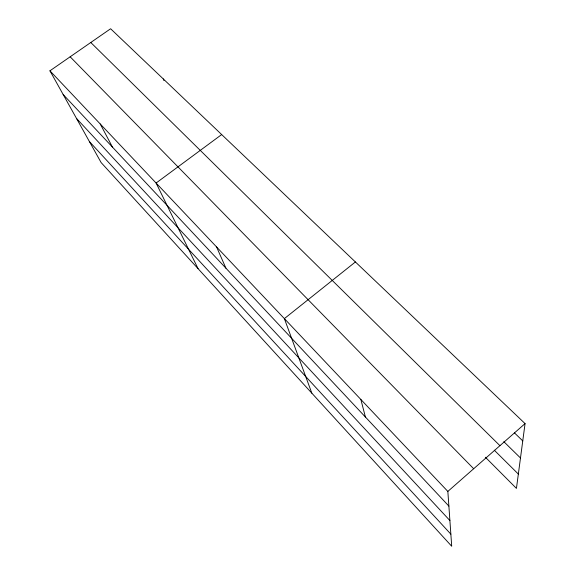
<?xml version="1.0" encoding="UTF-8"?>
<svg xmlns="http://www.w3.org/2000/svg" width="575" height="575" viewBox="0 0 575 575"><rect width="100%" height="100%" fill="white"/><g stroke="black" fill="none" stroke-linecap="round" stroke-linejoin="round"><path stroke-width="0.86" d="M49.939 70.811L447.846 491.424L451.706 546.25L101.121 162.567L49.939 70.811L110.608 28.75L525.061 423.603L516.436 488.398L485.408 457.247M447.846 491.424L525.061 423.603M355.4 261.963L284.373 318.622L311.837 393.178M221.677 134.564L156.098 183.03L198.073 268.669M514.381 432.802L522.761 440.903M503.829 441.658L520.483 457.988M90.785 42.492L499.934 445.675M494.292 450.196L518.348 474.073M70.157 56.796L473.685 468.733M63.149 94.494L448.881 506.093M76.511 118.45L449.902 520.562M89.391 141.543L450.857 534.161M100.23 123.97L112.456 147.107M216.588 246.97L225.91 268.173M163.271 78.919L163.933 80.536M360.863 399.481L365.412 417.026"/></g></svg>
